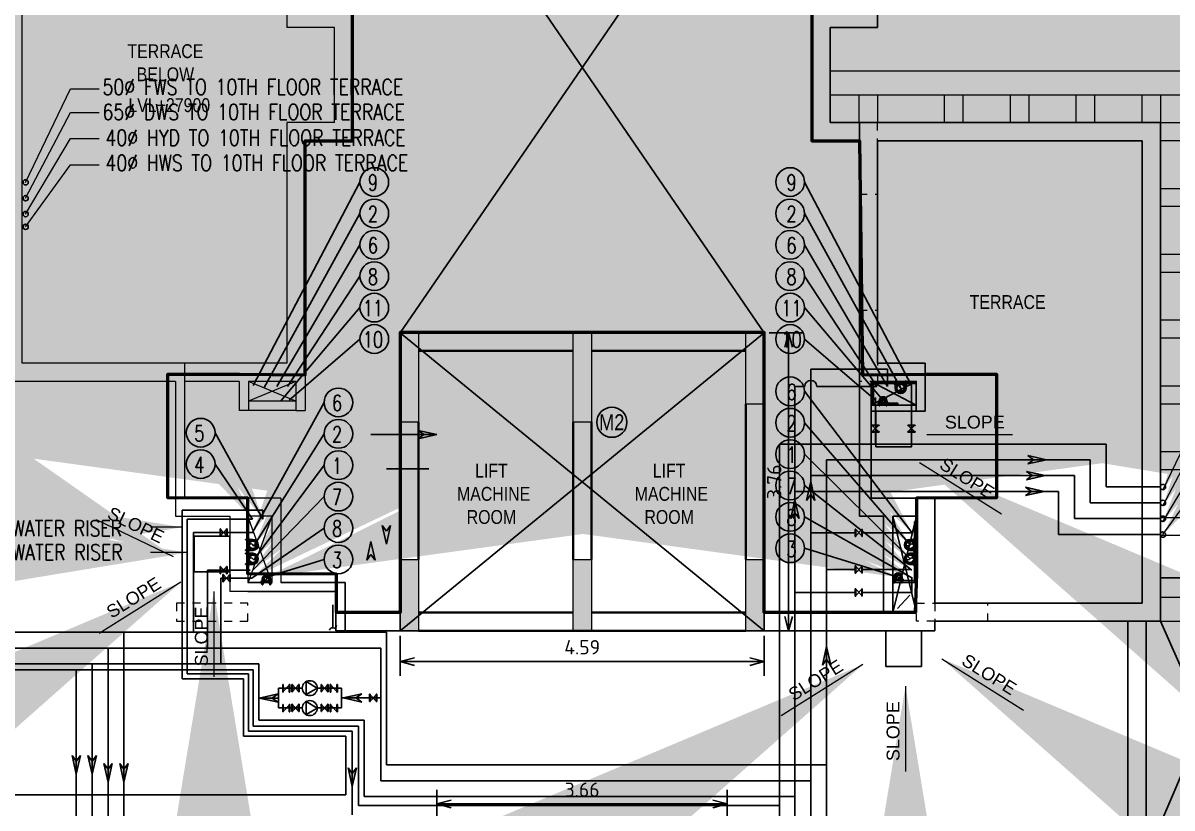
# Model space of a CAD drawing. Header units: inches. Extents: x 0 to 429, y 0 to 146.
# Drawn here: x 343.82 to 358.31, y 115.97 to 125.87 of the extents above; entities that cross this region are included whole.
import ezdxf
from ezdxf.enums import TextEntityAlignment as Align

# ---------------------------------------------------------------- set-up
doc = ezdxf.new("R2010")
doc.units = ezdxf.units.IN
doc.header["$MEASUREMENT"] = 0
doc.linetypes.add('Xr-4BHK-A-B-Terrace-Sub$0$HIDDEN', pattern=[0.375, 0.25, -0.125])
doc.layers.get('DEFPOINTS').update_dxf_attribs({"lineweight": 18})
for name, color, linetype, lineweight in [('FLOOR-TERRACE', 7, 'Continuous', 50), ('XR-4BHK-A-B-TERRACE-SUB$0$A-WALL', 7, 'Continuous', 35), ('XR-4BHK-A-B-TERRACE-SUB$0$COL', 1, 'Continuous', 0), ('XR-4BHK-A-B-TERRACE-SUB$0$COL BELOW', 3, 'Xr-4BHK-A-B-Terrace-Sub$0$HIDDEN', 0), ('XR-4BHK-A-B-TERRACE-SUB$0$COL HATCH', 9, 'Continuous', 0), ('XR-4BHK-A-B-TERRACE-SUB$0$ELE-1', 243, 'Continuous', 0), ('XR-4BHK-A-B-TERRACE-SUB$0$HATCH', 8, 'Continuous', 9), ('XR-4BHK-A-B-TERRACE-SUB$0$STAIR', 34, 'Continuous', 20), ('XR-4BHK-A-B-TERRACE-SUB$0$WINDOW', 4, 'Continuous', 15)]:
    doc.layers.add(name, color=color, linetype=linetype, lineweight=lineweight)
for name, color, linetype in [('XR-4BHK-A-B-TERRACE-SUB$0$BALCONY', 6, 'Continuous'), ('XR-4BHK-A-B-TERRACE-SUB$0$ELE', 4, 'Continuous'), ('XR-4BHK-A-B-TERRACE-SUB$0$ELE-2', 4, 'Continuous')]:
    doc.layers.add(name, color=color, linetype=linetype)
doc.styles.add('Sanvi Common', font='isocpeur.ttf')
doc.styles.add('Xr-4BHK-A-B-Terrace-Sub$0$A-DIM', font='arial.ttf')
doc.styles.add('Xr-4BHK-A-B-Terrace-Sub$0$AUDIT_D_080506184754-0', font='romans.shx')
doc.styles.add('Xr-4BHK-A-B-Terrace-Sub$0$DIM', font='arial.ttf')
doc.styles.add('Xr-4BHK-A-B-Terrace-Sub$0$DIM-100', font='ARIALN.TTF', dxfattribs={"height": 1200})
doc.styles.add('Xr-4BHK-A-B-Terrace-Sub$0$ROMANS', font='romans.shx')
doc.styles.add('Xr-4BHK-A-B-Terrace-Sub$0$Standard', font='ARIALN.TTF')
doc.dimstyles.new('Sanvi Common', dxfattribs={"dimtxt": 0.18, "dimasz": 0.18, "dimexe": 0.18, "dimexo": 0.0625, "dimgap": 0.09, "dimtad": 1, "dimzin": 0, "dimdsep": 46, "dimtxsty": 'Sanvi Common', "dimblk": 'OPEN30', "dimcen": 0.09, "dimclrd": 68, "dimclre": 68, "dimclrt": 40, "dimadec": 0, "dimazin": 0, "dimtfac": 1, "dimtofl": 0, "dimtmove": 0, "dimatfit": 3, "dimldrblk": 'OPEN30', "dimfxl": 1, "dimtolj": 1, "dimtzin": 0, "dimarcsym": 0})
doc.dimstyles.new('Xr-4BHK-A-B-Terrace-Sub$0$A-DIM-100', dxfattribs={"dimscale": 2, "dimtxt": 150, "dimasz": 50, "dimexe": 30, "dimexo": 25, "dimgap": 25, "dimtad": 1, "dimdec": 0, "dimzin": 0, "dimdsep": 46, "dimtxsty": 'Xr-4BHK-A-B-Terrace-Sub$0$A-DIM', "dimblk1": 'Xr-4BHK-A-B-Terrace-Sub$0$_ArchTick', "dimblk2": 'Xr-4BHK-A-B-Terrace-Sub$0$_ArchTick', "dimsah": 1, "dimcen": 0.09, "dimdle": 30, "dimclrd": 256, "dimclre": 256, "dimclrt": 5, "dimadec": 0, "dimazin": 0, "dimtfac": 1, "dimtdec": 0, "dimtmove": 2, "dimatfit": 3, "dimfxl": 0.18, "dimtolj": 1, "dimtzin": 0, "dimlwd": 9, "dimlwe": 9, "dimarcsym": 0})
doc.dimstyles.new('Xr-4BHK-A-B-Terrace-Sub$0$DIM 75', dxfattribs={"dimtxt": 75, "dimasz": 75, "dimexe": 0.18, "dimexo": 0.0625, "dimgap": 0.09, "dimtad": 0, "dimtih": 1, "dimtoh": 1, "dimdec": 0, "dimzin": 0, "dimdsep": 46, "dimtxsty": 'Xr-4BHK-A-B-Terrace-Sub$0$Standard', "dimcen": 0.09, "dimclrd": 256, "dimclre": 256, "dimclrt": 256, "dimadec": 0, "dimazin": 0, "dimtfac": 1, "dimtdec": 0, "dimtofl": 0, "dimtmove": 0, "dimatfit": 3, "dimfxl": 1, "dimtolj": 1, "dimtzin": 0, "dimarcsym": 0})
doc.dimstyles.new('Xr-4BHK-A-B-Terrace-Sub$0$DIM-100', dxfattribs={"dimtxt": 300, "dimasz": 100, "dimexe": 75, "dimexo": 100, "dimgap": 50, "dimtad": 1, "dimdec": 0, "dimzin": 3, "dimdsep": 46, "dimtxsty": 'Xr-4BHK-A-B-Terrace-Sub$0$DIM-100', "dimblk": 'Xr-4BHK-A-B-Terrace-Sub$0$_Oblique', "dimcen": 0, "dimdle": 75, "dimclrd": 256, "dimclre": 256, "dimclrt": 256, "dimadec": 0, "dimazin": 1, "dimtfac": 1, "dimtdec": 0, "dimtix": 1, "dimtmove": 2, "dimatfit": 3, "dimfxl": 75, "dimtolj": 1, "dimtzin": 0, "dimlwd": 9, "dimlwe": 9, "dimarcsym": 0})
doc.dimstyles.new('Xr-4BHK-A-B-Terrace-Sub$0$DLG200', dxfattribs={"dimscale": 200, "dimtxt": 2, "dimasz": 1.5, "dimexe": 1.75, "dimexo": 0.5, "dimgap": 0.4, "dimtad": 1, "dimdec": 0, "dimzin": 0, "dimdsep": 46, "dimtxsty": 'Xr-4BHK-A-B-Terrace-Sub$0$ROMANS', "dimblk": 'Xr-4BHK-A-B-Terrace-Sub$0$_Oblique', "dimcen": 0, "dimdle": 1.75, "dimclrt": 3, "dimadec": 4, "dimazin": 0, "dimtfac": 0.25, "dimtdec": 0, "dimtix": 1, "dimtofl": 0, "dimtmove": 2, "dimatfit": 0, "dimfxl": 1.5, "dimtolj": 1, "dimtzin": 0, "dimlwd": 18, "dimlwe": 18, "dimarcsym": 1})

# ---------------------------------------------------------------- blocks, each defined once
blk = doc.blocks.new('Xr-4BHK-A-B-Terrace-Sub$0$unit 4')
at = {"layer": 'XR-4BHK-A-B-TERRACE-SUB$0$COL BELOW'}
blk.add_lwpolyline([(144477, 6057), (144477, 6727), (144247, 6727), (144247, 6057)], close=True, dxfattribs=at)
at = {"layer": 'XR-4BHK-A-B-TERRACE-SUB$0$ELE-1'}
blk.add_lwpolyline([(144477, 8902), (144477, 9552), (137537, 9552), (137537, 4737), (137837, 4737), (137837, 9252), (144177, 9252), (144177, 8902)], dxfattribs=at)
for points in [[(138186, 8902), (138186, 9252), (138416, 9252), (138416, 8902)], [(139016, 8902), (139016, 9252), (139246, 9252), (139246, 8902)], [(139846, 8902), (139846, 9252), (140076, 9252), (140076, 8902)], [(140676, 8902), (140676, 9252), (140906, 9252), (140906, 8902)], [(141506, 8902), (141506, 9252), (141736, 9252), (141736, 8902)], [(142336, 8902), (142336, 9252), (142566, 9252), (142566, 8902)], [(143166, 8902), (143166, 9252), (143396, 9252), (143396, 8902)], [(138186, 8672), (137836, 8672), (137836, 8902), (138186, 8902)], [(138186, 7842), (137836, 7842), (137836, 8072), (138186, 8072)], [(138186, 7012), (137836, 7012), (137836, 7242), (138186, 7242)], [(138186, 6182), (137836, 6182), (137836, 6412), (138186, 6412)], [(138186, 5106), (137836, 5106), (137836, 5336), (138186, 5336)]]:
    blk.add_lwpolyline(points, close=True, dxfattribs=at)
at = {"layer": 'XR-4BHK-A-B-TERRACE-SUB$0$ELE-2', "color": 8}
for p, q in [((143927, 8902), (143927, 10222)), ((143927, 10222), (147457, 8722)), ((144477, 8902), (147456, 10222)), ((132391, 5337), (136987, 5337)), ((136987, 4737), (136987, 5337)), ((138186, 5107), (138186, 4737)), ((138417, 4507), (138417, 5107)), ((138187, 4737), (136987, 4737)), ((138417, 4507), (136757, 4507))]:
    blk.add_line(p, q, dxfattribs=at)
at = {"layer": 'XR-4BHK-A-B-TERRACE-SUB$0$ELE-2'}
for p, q in [((144477, 8902), (138187, 8902)), ((138187, 8902), (138187, 5107)), ((144477, 6057), (144477, 8902)), ((147456, 8722), (144477, 8722)), ((138417, 8672), (138417, 5337)), ((144247, 8672), (138417, 8672)), ((144247, 6057), (144247, 8672)), ((147686, 8492), (144477, 8492)), ((142922, 6057), (144247, 6057)), ((142922, 5257), (142922, 6057)), ((144596, 6057), (144477, 6057)), ((141221, 5337), (141222, 5937)), ((141222, 5937), (141826, 5937)), ((141452, 5257), (141452, 5822)), ((141452, 5822), (141826, 5822)), ((141751, 5257), (141452, 5822)), ((141452, 5257), (141751, 5822)), ((141751, 5257), (141751, 5822)), ((141826, 5822), (141826, 5937)), ((141826, 5257), (141826, 5822)), ((143152, 5827), (144366, 5827)), ((143152, 5527), (143152, 5827)), ((143152, 5527), (144366, 5827)), ((144366, 5527), (143152, 5827)), ((143152, 5527), (144366, 5527)), ((143152, 5412), (144366, 5412)), ((143152, 5107), (143152, 5412)), ((138417, 5337), (141221, 5337)), ((141452, 5257), (142922, 5257)), ((138186, 5107), (143152, 5107))]:
    blk.add_line(p, q, dxfattribs=at)
blk = doc.blocks.new('Xr-4BHK-A-B-Terrace-Sub$0$core typ')
at = {"layer": 'XR-4BHK-A-B-TERRACE-SUB$0$COL HATCH'}
h = blk.add_hatch(color=256, dxfattribs=at)
h.dxf.hatch_style = 1
h.paths.add_polyline_path([(-4125, 12120), (-3895, 12120), (-3895, 10990), (-4125, 10990)])
h = blk.add_hatch(color=256, dxfattribs=at)
h.dxf.hatch_style = 1
h.paths.add_polyline_path([(-1945, 12120), (-1715, 12120), (-1715, 10990), (-1945, 10990)])
h = blk.add_hatch(color=256, dxfattribs=at)
h.dxf.hatch_style = 1
h.paths.add_polyline_path([(235, 12120), (465, 12120), (465, 11220), (235, 11220)])
h = blk.add_hatch(color=256, dxfattribs=at)
h.dxf.hatch_style = 1
h.paths.add_polyline_path([(-4125, 9260), (-3895, 9260), (-3895, 8360), (-4125, 8360)])
h = blk.add_hatch(color=256, dxfattribs=at)
h.dxf.hatch_style = 1
h.paths.add_polyline_path([(-1945, 9260), (-1715, 9260), (-1715, 8360), (-1945, 8360)])
h = blk.add_hatch(color=256, dxfattribs=at)
h.dxf.hatch_style = 1
h.paths.add_polyline_path([(235, 9260), (465, 9260), (465, 8360), (235, 8360)])
at = {"layer": 'XR-4BHK-A-B-TERRACE-SUB$0$A-WALL'}
for p, q in [((465, 12120), (-4124, 12120)), ((-1945, 11890), (-3895, 11890)), ((235, 11890), (-1715, 11890)), ((235, 11220), (235, 9260)), ((465, 11220), (465, 9260)), ((-4125, 10990), (-4124, 9260)), ((-3895, 10990), (-3895, 9260)), ((-1945, 10990), (-1945, 9260)), ((-1715, 10990), (-1715, 9260)), ((-3895, 8590), (-1945, 8590)), ((-1715, 8590), (235, 8590)), ((235, 8360), (-3895, 8360))]:
    blk.add_line(p, q, dxfattribs=at)
at = {"layer": 'XR-4BHK-A-B-TERRACE-SUB$0$COL'}
for points in [[(-4125, 12120), (-3895, 12120), (-3895, 10990), (-4125, 10990)], [(-1945, 12120), (-1715, 12120), (-1715, 10990), (-1945, 10990)], [(235, 12120), (465, 12120), (465, 11220), (235, 11220)], [(-4125, 9260), (-3895, 9260), (-3895, 8360), (-4125, 8360)], [(-1945, 9260), (-1715, 9260), (-1715, 8360), (-1945, 8360)], [(235, 9260), (465, 9260), (465, 8360), (235, 8360)]]:
    blk.add_lwpolyline(points, close=True, dxfattribs=at)
at = {"layer": 'XR-4BHK-A-B-TERRACE-SUB$0$COL BELOW'}
for points in [[(1665, 13869), (1895, 13869), (1895, 14770), (1665, 14770)], [(1665, 12405), (1895, 12405), (1895, 11505), (1665, 11505)], [(2385, 8710), (2615, 8710), (2615, 8480), (2385, 8480)]]:
    blk.add_lwpolyline(points, close=True, dxfattribs=at)
at = {"layer": 'XR-4BHK-A-B-TERRACE-SUB$0$ELE-2'}
for p, q in [((-5325, 20565), (465, 12120)), ((-4125, 12120), (1665, 20565)), ((-6045, 8971), (-5745, 8971)), ((-6045, 8856), (-4935, 8856)), ((-5630, 8971), (-4820, 8971)), ((-4935, 8856), (-4935, 8360)), ((-4820, 8971), (-4820, 8360)), ((-4820, 8590), (-4124, 8590)), ((2382, 8590), (465, 8590)), ((-4935, 8360), (-4820, 8360)), ((-4125, 8360), (-4820, 8360)), ((1159, 8360), (465, 8360)), ((1274, 8360), (1159, 8360)), ((2615, 8360), (1274, 8360))]:
    blk.add_line(p, q, dxfattribs=at)
blk = doc.blocks.new('Xr-4BHK-A-B-Terrace-Sub$0$unit1')
at = {"layer": 'XR-4BHK-A-B-TERRACE-SUB$0$BALCONY'}
blk.add_line((-11986, 14132), (-12484, 14132), dxfattribs=at)
for points in [[(-11855, 9175), (-13133, 9175, -0.074265), (-12484, 14132), (-11986, 14132)], [(-11855, 7795), (-13051, 7795, 0.044618), (-12484, 4835), (-11635, 4835)]]:
    blk.add_lwpolyline(points, format="xyb", dxfattribs=at)
at = {"layer": 'XR-4BHK-A-B-TERRACE-SUB$0$COL BELOW'}
for points in [[(-11635, 15035), (-11405, 15035), (-11405, 14135), (-11635, 14135)], [(-7460, 15035), (-7230, 15035), (-7230, 14135), (-7460, 14135)], [(-4190, 13005), (-3960, 13005), (-3960, 12085), (-4190, 12085)], [(-11635, 12790), (-11405, 12790), (-11405, 12560), (-11635, 12560)], [(-11635, 9405), (-11025, 9405), (-11025, 9175), (-11635, 9175)], [(-11255, 7795), (-11025, 7795), (-11025, 7565), (-11255, 7565)], [(-11255, 4085), (-11025, 4085), (-11025, 4985), (-11255, 4985)], [(-5296, 320), (-4395, 320), (-4395, 550), (-5296, 550)], [(-901, 0), (0, 0), (0, 230), (-901, 230)]]:
    blk.add_lwpolyline(points, close=True, dxfattribs=at)
at = {"layer": 'XR-4BHK-A-B-TERRACE-SUB$0$ELE'}
for p, q in [((-7230, 15035), (-7230, 13605)), ((-7460, 14805), (-7460, 13375)), ((-6030, 13605), (-7230, 13605)), ((-6030, 13005), (-6030, 13605)), ((-6260, 13375), (-7460, 13375)), ((-6260, 12780), (-6260, 13375)), ((-4305, 13005), (-6030, 13005)), ((-4306, 12775), (-6260, 12775)), ((-4305, 12085), (-4306, 12775)), ((-4075, 12730), (-3488, 12730)), ((-4075, 12615), (-3488, 12615)), ((-3488, 12315), (-4075, 12615)), ((-4075, 12315), (-3488, 12615)), ((-3488, 12315), (-3488, 12730)), ((-3488, 12730), (-3373, 12730)), ((-3373, 12315), (-3373, 12730)), ((-3373, 12315), (-2845, 12315)), ((-11855, 9405), (-11635, 9405)), ((-11855, 9175), (-11855, 9405)), ((-11855, 7795), (-11855, 9175)), ((-11635, 9175), (-11855, 9175)), ((-11705, 7795), (-11705, 9175)), ((-11705, 7795), (-11255, 9175)), ((-11705, 9170), (-11255, 7795)), ((-11855, 7795), (-11855, 7565))]:
    blk.add_line(p, q, dxfattribs=at)
for points in [[(-3488, 12315), (-4077, 12315), (-4077, 13215), (-4305, 13215), (-4305, 13005)], [(-4305, 12085), (-3075, 12085)], [(-11855, 7795), (-11255, 7795)], [(-11855, 7565), (-11255, 7565)]]:
    blk.add_lwpolyline(points, dxfattribs=at)
at = {"layer": 'XR-4BHK-A-B-TERRACE-SUB$0$ELE-1'}
for p, q in [((-6260, 13605), (-6260, 14805)), ((-6030, 13605), (-6030, 14805)), ((-5273, 14805), (-5273, 13005)), ((-5043, 14805), (-5043, 13005))]:
    blk.add_line(p, q, dxfattribs=at)
for points in [[(-7230, 15035), (-4077, 15035), (-4077, 13215)], [(-7230, 14805), (-6260, 14805)], [(-6030, 14805), (-5273, 14805)], [(-5043, 14805), (-4305, 14805), (-4305, 13215)]]:
    blk.add_lwpolyline(points, dxfattribs=at)
at = {"layer": 'XR-4BHK-A-B-TERRACE-SUB$0$ELE-2'}
for p, q in [((-7230, 15035), (-11635, 15035)), ((-11635, 15035), (-11635, 9405)), ((-7460, 14805), (-11405, 14805)), ((-11405, 14805), (-11405, 9405)), ((-11986, 14017), (-11986, 14132)), ((-11636, 14132), (-11986, 14132)), ((-11636, 14017), (-11986, 14017)), ((-11986, 13567), (-11986, 14017)), ((-11936, 14017), (-11636, 13567)), ((-11936, 13567), (-11636, 14017)), ((-11936, 13567), (-11936, 14017)), ((-11986, 13567), (-11986, 13452)), ((-11636, 13567), (-11986, 13567)), ((-11636, 13452), (-11986, 13452)), ((-11405, 9405), (-11025, 9405)), ((-11025, 4315), (-11025, 9405)), ((-11635, 9175), (-11255, 9175)), ((-11255, 7795), (-11255, 9175)), ((-11255, 4985), (-11255, 7565)), ((-11255, 4985), (-11635, 4985)), ((-11635, 4985), (-11635, 4085)), ((-11520, 4870), (-11255, 4200)), ((-11255, 4870), (-11520, 4200)), ((-11255, 4870), (-11520, 4870)), ((-11520, 4870), (-11520, 4200)), ((-11255, 4200), (-11255, 4870)), ((-9035, 4315), (-11025, 4315)), ((-9035, 4315), (-9035, 320)), ((-9265, 4085), (-11635, 4085)), ((-11255, 4200), (-11520, 4200)), ((-9265, 4085), (-9265, 550)), ((-9265, 320), (-9035, 320))]:
    blk.add_line(p, q, dxfattribs=at)
at = {"layer": 'XR-4BHK-A-B-TERRACE-SUB$0$HATCH'}
for p, q in [((-2658, 12315), (-2658, 12770)), ((-2203, 12315), (-2658, 12770)), ((-98, 12315), (-98, 12685)), ((17, 12685), (-98, 12685)), ((17, 12685), (605, 12685)), ((17, 12315), (17, 12685)), ((17, 12615), (605, 12615)), ((605, 12315), (17, 12615)), ((17, 12315), (605, 12615)), ((605, 12315), (605, 12685)), ((605, 12685), (720, 12685)), ((720, 12315), (720, 12685)), ((-2658, 12315), (-2203, 12577)), ((-2203, 12577), (-2203, 12315)), ((-2088, 12546), (-2088, 12315)), ((-2088, 12546), (-1692, 12315)), ((-1692, 12500), (-2088, 12315)), ((-1692, 12500), (-1692, 12315)), ((-1123, 12586), (-1577, 12315)), ((-1577, 12503), (-1577, 12315)), ((-1577, 12503), (-1123, 12315)), ((-1123, 12315), (-1123, 12586)), ((-2845, 12315), (-98, 12315)), ((605, 12315), (17, 12315)), ((720, 12315), (720, 7720)), ((490, 12085), (-2845, 12085)), ((490, 12085), (490, 7490)), ((1320, 7720), (720, 7720)), ((1320, 6060), (1320, 7720)), ((1090, 7490), (490, 7490)), ((1090, 6290), (1090, 7490)), ((1090, 6290), (490, 6290)), ((490, 6290), (490, 3255)), ((1320, 6060), (720, 6060)), ((720, 6060), (720, 3255)), ((490, 3255), (-800, 3255)), ((720, 3255), (720, 2660)), ((-110, 3025), (-800, 3025)), ((-110, 3025), (-110, 2660)), ((5, 3025), (5, 2660)), ((605, 2775), (5, 3025)), ((605, 3025), (5, 2775)), ((605, 3025), (5, 3025)), ((605, 3025), (605, 2660)), ((605, 2775), (5, 2775)), ((5, 2660), (-110, 2660)), ((605, 2660), (5, 2660)), ((605, 2660), (720, 2660))]:
    blk.add_line(p, q, dxfattribs=at)
for points in [[(-7080, 13605), (-7080, 14505), (-6260, 14505)], [(-6030, 14505), (-5273, 14506)], [(-5043, 14506), (-4305, 14506)]]:
    blk.add_lwpolyline(points, dxfattribs=at)
for points in [[(720, 12685), (720, 13215, 0.111051), (-879, 12811, -0.244497), (-2477, 12811, 0.111051), (-4075, 13215, -74.791831)], [(-2203, 12577, -0.047733), (-2530, 12708, 0.009749), (-2658, 12770)], [(-1692, 12500, -0.054211), (-2088, 12546)], [(-1123, 12586, -0.06273), (-1577, 12503, -0.06273)]]:
    blk.add_lwpolyline(points, format="xyb", dxfattribs=at)
at = {"layer": 'XR-4BHK-A-B-TERRACE-SUB$0$STAIR'}
for p, q in [((-6260, 13605), (-6260, 14805)), ((-6030, 13605), (-6030, 14805)), ((-5273, 14805), (-5273, 13005)), ((-5043, 14805), (-5043, 13005))]:
    blk.add_line(p, q, dxfattribs=at)
for points in [[(-7230, 15035), (-4077, 15035), (-4077, 13215)], [(-7230, 14805), (-6260, 14805)], [(-6030, 14805), (-5273, 14805)], [(-5043, 14805), (-4305, 14805), (-4305, 13215)]]:
    blk.add_lwpolyline(points, dxfattribs=at)
at = {"layer": 'XR-4BHK-A-B-TERRACE-SUB$0$WINDOW'}
for p, q in [((-2845, 3255), (-2845, 12315)), ((-3075, 3025), (-3075, 12085)), ((-800, 3255), (-2845, 3255)), ((-800, 3255), (-800, 1555)), ((-915, 3025), (-3075, 3025, 0)), ((-915, 3025), (-915, 1325)), ((-230, 1555), (-800, 1555)), ((415, 1555), (-230, 1555)), ((415, 1555), (415, 491)), ((-915, 1325), (-230, 1325)), ((-230, 1325), (-230, 376)), ((300, 1325), (0, 1325)), ((0, 1325), (0, 491)), ((300, 491), (0, 1325)), ((300, 1325), (1, 491)), ((300, 1325), (300, 491)), ((0, 376), (-230, 376))]:
    blk.add_line(p, q, dxfattribs=at)
blk = doc.blocks.new('_Open30')
at = {"color": 0, "linetype": 'ByBlock', "lineweight": -2}
for p, q in [((-1, 0.268), (0, 0)), ((0, 0), (-1, -0.268)), ((0, 0), (-1, 0))]:
    blk.add_line(p, q, dxfattribs=at)
blk = doc.blocks.new('*D434')
at = {"color": 68, "lineweight": -2, "transparency": 16777216}
for p, q in [((349.04, 115.865), (349.04, 116.198)), ((352.701, 115.865), (352.701, 116.198)), ((349.22, 116.018), (352.521, 116.018))]:
    blk.add_line(p, q, dxfattribs=at)
at = {"layer": 'DEFPOINTS', "color": 0, "transparency": 16777216}
for p in [(352.701, 116.018), (349.04, 115.802), (352.701, 115.802)]:
    blk.add_point(p, dxfattribs=at)
at = {"color": 68, "lineweight": -2, "transparency": 16777216, "xscale": 0.18, "yscale": 0.18, "zscale": 0.18, "rotation": 180}
blk.add_blockref('_Open30', (349.04, 116.018), dxfattribs=at)
at = {"color": 68, "lineweight": -2, "transparency": 16777216, "xscale": 0.18, "yscale": 0.18, "zscale": 0.18}
blk.add_blockref('_Open30', (352.701, 116.018), dxfattribs=at)
at = {"color": 40, "transparency": 16777216, "insert": (350.871, 116.198), "char_height": 0.18, "attachment_point": 5, "style": 'Sanvi Common'}
blk.add_mtext('\\A1;3.66', dxfattribs=at)
blk = doc.blocks.new('*D436')
at = {"color": 68, "lineweight": -2, "transparency": 16777216}
for p, q in [((348.577, 118.14), (348.577, 117.635)), ((353.167, 118.14), (353.167, 117.635)), ((348.757, 117.815), (352.987, 117.815))]:
    blk.add_line(p, q, dxfattribs=at)
at = {"layer": 'DEFPOINTS', "color": 0, "transparency": 16777216}
for p in [(348.577, 118.202), (353.167, 118.202), (353.167, 117.815)]:
    blk.add_point(p, dxfattribs=at)
at = {"color": 68, "lineweight": -2, "transparency": 16777216, "xscale": 0.18, "yscale": 0.18, "zscale": 0.18, "rotation": 180}
blk.add_blockref('_Open30', (348.577, 117.815), dxfattribs=at)
at = {"color": 68, "lineweight": -2, "transparency": 16777216, "xscale": 0.18, "yscale": 0.18, "zscale": 0.18}
blk.add_blockref('_Open30', (353.167, 117.815), dxfattribs=at)
at = {"color": 40, "transparency": 16777216, "insert": (350.872, 117.995), "char_height": 0.18, "attachment_point": 5, "style": 'Sanvi Common'}
blk.add_mtext('\\A1;4.59', dxfattribs=at)
blk = doc.blocks.new('*D437')
at = {"color": 68, "lineweight": -2, "transparency": 16777216}
for p, q in [((353.229, 121.962), (353.654, 121.962)), ((353.474, 121.782), (353.474, 118.382)), ((353.229, 118.202), (353.654, 118.202))]:
    blk.add_line(p, q, dxfattribs=at)
at = {"layer": 'DEFPOINTS', "color": 0, "transparency": 16777216}
for p in [(353.167, 121.962), (353.167, 118.202), (353.474, 118.202)]:
    blk.add_point(p, dxfattribs=at)
at = {"color": 68, "lineweight": -2, "transparency": 16777216, "xscale": 0.18, "yscale": 0.18, "zscale": 0.18}
for p, rotation in [((353.474, 121.962), 90), ((353.474, 118.202), 270)]:
    blk.add_blockref('_Open30', p, dxfattribs=dict(at, rotation=rotation))
at = {"color": 40, "transparency": 16777216, "insert": (353.294, 120.082), "char_height": 0.18, "attachment_point": 5, "rotation": 90, "style": 'Sanvi Common'}
blk.add_mtext('\\A1;3.76', dxfattribs=at)
blk = doc.blocks.new('Xr-4BHK-A-B-Terrace-Sub$0$_ArchTick')
at = {"color": 0, "linetype": 'ByBlock', "const_width": 0.15}
blk.add_lwpolyline([(-0.5, -0.5), (0.5, 0.5)], dxfattribs=at)
blk = doc.blocks.new('Xr-4BHK-A-B-Terrace-Sub$0$VALVE100')
at = {"color": 0, "linetype": 'Continuous', "lineweight": -3}
for p, q in [((-19, 22.9), (-22.1, 22.9)), ((-22.1, 22.9), (-22.1, -22.9)), ((-19, -22.9), (-19, 22.9)), ((-19, 19.9), (19, -19.9)), ((19, 19.9), (-19, -19.9)), ((19, 22.9), (22.1, 22.9)), ((19, -22.9), (19, 22.9)), ((22.1, 22.9), (22.1, -22.9)), ((-22.1, -22.9), (-19, -22.9)), ((22.1, -22.9), (19, -22.9))]:
    blk.add_line(p, q, dxfattribs=at)
blk = doc.blocks.new('Xr-4BHK-A-B-Terrace-Sub$0$_Oblique')
blk = doc.blocks.new('Xr-4BHK-A-B-Terrace-Sub$0$AR')
at = {"lineweight": -3}
blk.add_hatch(color=0, dxfattribs=at).paths.add_polyline_path([(0, 0), (-53, -236), (0, -163), (53, -236)])
at = {"color": 0, "lineweight": -3}
for p, q in [((0, 0), (-53, -236)), ((0, 0), (53, -236)), ((0, -163), (-53, -236)), ((0, -163), (53, -236))]:
    blk.add_line(p, q, dxfattribs=at)
blk = doc.blocks.new('Xr-4BHK-A-B-Terrace-Sub$0$CI100')
at = {"color": 1, "ltscale": 100}
for p, q in [((-79, 0), (-79, 11)), ((-74, 61), (-74, 11)), ((-66, 61), (-66, 11)), ((-61, 0), (-61, 11)), ((61, 0), (61, 11)), ((66, 61), (66, 11)), ((74, 61), (74, 11)), ((79, 0), (79, 11)), ((-79, -15), (-79, -4)), ((-74, 0), (-74, -4)), ((-74, -15), (-74, -37)), ((-74, -17), (-74, -37)), ((-66, -37), (-74, -37)), ((-66, 0), (-66, -4)), ((-66, -15), (-66, -37)), ((-66, -17), (-66, -37)), ((-61, -15), (-61, -4)), ((61, -15), (61, -4)), ((66, 0), (66, -4)), ((66, -15), (66, -37)), ((66, -17), (66, -37)), ((66, -37), (74, -37)), ((74, 0), (74, -4)), ((74, -15), (74, -37)), ((74, -17), (74, -37)), ((79, -15), (79, -4))]:
    blk.add_line(p, q, dxfattribs=at)
for points in [[(-85, 0), (-55, 0), (-55, 11), (-85, 11)], [(85, 0), (55, 0), (55, 11), (85, 11)], [(-85, -15), (-55, -15), (-55, -4), (-85, -4)], [(85, -15), (55, -15), (55, -4), (85, -4)]]:
    blk.add_lwpolyline(points, close=True, dxfattribs=at)
at = {"ltscale": 100}
for radius in [60.7, 50]:
    blk.add_circle((0, 61), radius, dxfattribs=at)
at = {"color": 1, "ltscale": 100}
for radius in [74, 66]:
    blk.add_arc((0, 61), radius, 0, 180, dxfattribs=at)
at = {"ltscale": 100}
for centre, start, end in [((14, 86), 119.0199, 240.9801), ((-14, 36), 299.0199, 60.9801)]:
    blk.add_arc(centre, 28.6, start, end, dxfattribs=at)
blk = doc.blocks.new('Xr-4BHK-A-B-Terrace-Sub$0$CI50')
at = {"color": 1, "ltscale": 100}
for p, q in [((-53, 2), (-53, 13)), ((-48, 35), (-48, 13)), ((-48, 2), (-48, -2)), ((-40, 35), (-40, 13)), ((-40, 2), (-40, -2)), ((-35, 2), (-35, 13)), ((35, 2), (35, 13)), ((40, 35), (40, 13)), ((40, 2), (40, -2)), ((48, 35), (48, 13)), ((48, 2), (48, -2)), ((53, 2), (53, 13)), ((-53, -13), (-53, -2)), ((-48, -13), (-48, -31)), ((-48, -15), (-48, -31)), ((-40, -31), (-48, -31)), ((-40, -13), (-40, -31)), ((-40, -15), (-40, -31)), ((-35, -13), (-35, -2)), ((35, -13), (35, -2)), ((40, -13), (40, -31)), ((40, -15), (40, -31)), ((40, -31), (48, -31)), ((48, -13), (48, -31)), ((48, -15), (48, -31)), ((53, -13), (53, -2))]:
    blk.add_line(p, q, dxfattribs=at)
at = {"color": 1, "ltscale": 100, "elevation": 0}
for points in [[(-58, 2), (-31, 2), (-31, 13), (-58, 13)], [(58, 2), (31, 2), (31, 13), (58, 13)], [(-58, -13), (-31, -13), (-31, -2), (-58, -2)], [(58, -13), (31, -13), (31, -2), (58, -2)]]:
    blk.add_lwpolyline(points, close=True, dxfattribs=at)
at = {"ltscale": 100}
for radius in [35, 25]:
    blk.add_circle((0, 35), radius, dxfattribs=at)
at = {"color": 1, "ltscale": 100}
for radius, start in [(48.3, 0), (40.3, 360)]:
    blk.add_arc((0, 35), radius, start, 180, dxfattribs=at)
at = {"ltscale": 100}
for centre, start, end in [((7, 47), 119.0199, 240.9801), ((-7, 22), 299.0199, 60.9801)]:
    blk.add_arc(centre, 14.3, start, end, dxfattribs=at)

msp = doc.modelspace()

# ---------------------------------------------------------------- linework, layer by layer
for p, q in [((353.167, 121.962), (348.577, 118.203)), ((348.577, 121.962), (353.167, 118.202)), ((353.754, 113.47), (353.754, 121.503)), ((354.723, 121.503), (353.754, 121.503)), ((354.723, 121.282), (354.723, 121.503)), ((353.554, 113.27), (353.554, 121.286)), ((353.678, 121.286), (353.554, 121.286)), ((354.588, 121.286), (353.83, 121.286)), ((355.022, 121.297), (355.022, 120.798)), ((354.568, 121.147), (354.568, 120.798)), ((354.568, 120.709), (354.568, 120.557)), ((355.022, 120.709), (355.022, 120.557)), ((353.358, 113.133), (353.358, 120.557)), ((357.478, 120.557), (353.358, 120.557)), ((357.478, 120.017), (357.478, 120.557)), ((353.954, 113.67), (353.954, 120.36)), ((357.278, 120.36), (353.954, 120.36)), ((357.278, 119.817), (357.278, 120.36)), ((357.078, 120.16), (353.754, 120.16)), ((357.078, 119.617), (357.078, 120.16)), ((358.162, 120.017), (357.478, 120.017)), ((356.878, 119.96), (353.554, 119.96)), ((356.878, 119.417), (356.878, 119.96)), ((346.846, 119.722), (345.829, 119.722)), ((345.829, 117.598), (345.829, 119.722)), ((346.846, 119.61), (346.846, 119.722)), ((358.162, 119.817), (357.278, 119.817)), ((346.715, 119.61), (345.892, 119.61)), ((345.892, 117.661), (345.892, 119.61)), ((358.162, 119.617), (357.078, 119.617)), ((346.719, 119.442), (345.971, 119.442)), ((345.971, 119.442), (345.971, 118.184)), ((354.315, 119.44), (353.754, 119.44)), ((355.029, 119.44), (354.404, 119.44)), ((358.162, 119.417), (356.878, 119.417)), ((346.149, 118.968), (346.149, 117.984)), ((346.686, 118.968), (346.149, 118.968)), ((354.315, 118.975), (353.954, 118.975)), ((355.013, 118.975), (354.404, 118.975)), ((346.707, 118.866), (346.315, 118.866)), ((346.315, 118.866), (346.315, 117.784)), ((355.028, 118.872), (355.028, 118.686)), ((354.315, 118.686), (353.554, 118.686)), ((355.028, 118.686), (354.404, 118.686)), ((347.729, 118.529), (347.729, 118.238)), ((355.001, 118.651), (354.848, 118.484)), ((348.402, 118.184), (343.391, 118.184)), ((345.093, 115.432), (345.093, 118.184)), ((348.402, 118.184), (348.402, 116.511)), ((348.332, 117.984), (343.191, 117.984)), ((344.893, 115.432), (344.893, 117.984)), ((348.332, 116.311), (348.332, 117.984)), ((346.722, 117.712), (342.878, 117.712)), ((346.794, 117.784), (342.991, 117.784)), ((344.493, 115.432), (344.493, 117.712)), ((344.693, 115.432), (344.693, 117.784)), ((346.663, 117.661), (345.892, 117.661)), ((346.663, 116.936), (346.663, 117.661)), ((346.722, 117.712), (346.722, 117.001)), ((346.794, 117.354), (346.794, 117.784)), ((346.6, 117.598), (345.829, 117.598)), ((346.6, 116.873), (346.6, 117.598)), ((347.101, 117.523), (347.095, 117.523)), ((347.095, 117.523), (347.095, 117.43)), ((347.101, 117.43), (347.101, 117.523)), ((347.178, 117.516), (347.101, 117.436)), ((347.178, 117.523), (347.184, 117.523)), ((347.178, 117.43), (347.178, 117.523)), ((347.184, 117.523), (347.184, 117.43)), ((347.391, 117.561), (347.391, 117.397)), ((347.391, 117.561), (347.531, 117.479)), ((347.701, 117.523), (347.695, 117.523)), ((347.695, 117.523), (347.695, 117.43)), ((347.701, 117.43), (347.701, 117.523)), ((347.701, 117.516), (347.778, 117.436)), ((347.778, 117.523), (347.785, 117.523)), ((347.778, 117.43), (347.778, 117.523)), ((347.785, 117.523), (347.785, 117.43)), ((347.348, 117.479), (347.042, 117.479)), ((347.042, 117.479), (347.042, 117.229)), ((347.095, 117.43), (347.101, 117.43)), ((347.184, 117.43), (347.178, 117.43)), ((347.531, 117.479), (347.391, 117.397)), ((347.531, 117.479), (347.837, 117.479)), ((347.695, 117.43), (347.701, 117.43)), ((347.785, 117.43), (347.778, 117.43)), ((347.837, 117.229), (347.837, 117.479)), ((347.042, 117.354), (346.794, 117.354)), ((346.794, 117.354), (346.794, 117.074)), ((347.348, 117.229), (347.042, 117.229)), ((347.101, 117.273), (347.095, 117.273)), ((347.095, 117.273), (347.095, 117.18)), ((347.101, 117.18), (347.101, 117.273)), ((347.178, 117.266), (347.101, 117.186)), ((347.178, 117.273), (347.184, 117.273)), ((347.178, 117.18), (347.178, 117.273)), ((347.184, 117.273), (347.184, 117.18)), ((347.391, 117.309), (347.391, 117.145)), ((347.391, 117.309), (347.531, 117.227)), ((347.531, 117.227), (347.391, 117.145)), ((347.531, 117.229), (347.837, 117.229)), ((347.701, 117.273), (347.695, 117.273)), ((347.695, 117.273), (347.695, 117.18)), ((347.701, 117.18), (347.701, 117.273)), ((347.701, 117.266), (347.778, 117.186)), ((347.778, 117.273), (347.785, 117.273)), ((347.778, 117.18), (347.778, 117.273)), ((347.785, 117.273), (347.785, 117.18)), ((347.837, 117.356), (348.332, 117.356)), ((346.794, 117.074), (348.124, 117.074)), ((347.095, 117.18), (347.101, 117.18)), ((347.184, 117.18), (347.178, 117.18)), ((347.695, 117.18), (347.701, 117.18)), ((347.785, 117.18), (347.778, 117.18)), ((348.124, 117.074), (348.124, 116.111)), ((346.663, 116.936), (347.971, 116.936)), ((346.722, 117.001), (348.052, 117.001)), ((347.971, 116.936), (347.971, 115.88)), ((348.052, 117.001), (348.052, 116)), ((346.6, 116.873), (347.891, 116.873)), ((347.891, 116.873), (347.891, 116.134)), ((348.402, 116.511), (353.954, 116.511)), ((348.332, 116.311), (353.754, 116.311)), ((340.685, 116.134), (347.891, 116.134)), ((348.124, 116.111), (353.554, 116.111)), ((353.358, 116), (348.052, 116))]:
    msp.add_line(p, q)
at = {"lineweight": 25}
for p, q in [((355.083, 121.326), (354.518, 121.326)), ((354.539, 121.055), (354.539, 121.347)), ((354.851, 121.069), (354.602, 121.069))]:
    msp.add_line(p, q, dxfattribs=at)
at = {"ltscale": 0.2}
for p, q in [((348.208, 120.678), (349.039, 120.678)), ((348.939, 120.246), (348.402, 120.246))]:
    msp.add_line(p, q, dxfattribs=at)
msp.add_lwpolyline([(348.577, 121.962), (353.167, 121.962), (353.167, 118.202), (348.577, 118.202)], close=True)
at = {"lineweight": 25}
for points in [[(355.083, 121.322), (354.518, 121.322), (354.518, 121.347), (355.083, 121.347)], [(354.543, 121.055), (354.543, 121.347), (354.518, 121.347), (354.518, 121.055)], [(354.851, 121.073), (354.602, 121.073), (354.602, 121.048), (354.851, 121.048)], [(355.062, 118.813), (355.062, 119.577), (355.087, 119.577), (355.087, 118.813)], [(354.787, 118.838), (355.087, 118.838), (355.087, 118.813), (354.787, 118.813)]]:
    msp.add_lwpolyline(points, close=True, dxfattribs=at)
at = {"linetype": 'Continuous'}
for points in [[(354.574, 120.523), (354.574, 120.973), (355.024, 120.973), (355.024, 120.523), (354.574, 120.523)], [(345.977, 118.948), (345.977, 119.398), (346.427, 119.398), (346.427, 118.948), (345.977, 118.948)], [(354.699, 117.753), (354.699, 118.203), (355.149, 118.203), (355.149, 117.753), (354.699, 117.753)]]:
    msp.add_lwpolyline(points, dxfattribs=at)
msp.add_lwpolyline([(347.773, 118.268, -0.582441), (347.729, 118.238, 0.481034), (347.686, 118.21, 1)], format="xyb")
for centre, radius in [((348.25, 123.863), 0.181), ((353.494, 123.863), 0.181), ((343.854, 123.859), 0.0332), ((343.854, 123.659), 0.0332), ((348.25, 123.467), 0.181), ((353.494, 123.467), 0.181), ((343.854, 123.459), 0.0332), ((343.854, 123.298), 0.0332), ((348.25, 123.071), 0.181), ((353.494, 123.071), 0.181), ((348.25, 122.675), 0.181), ((353.494, 122.675), 0.181), ((348.25, 122.279), 0.181), ((353.494, 122.279), 0.181), ((348.25, 121.883), 0.181), ((353.494, 121.883), 0.181), ((353.494, 121.223), 0.181), ((347.798, 121.083), 0.181), ((351.246, 120.833), 0.19), ((353.494, 120.827), 0.181), ((346.061, 120.701), 0.181), ((347.798, 120.687), 0.181), ((353.494, 120.431), 0.181), ((346.061, 120.305), 0.181), ((347.798, 120.291), 0.181), ((353.494, 120.035), 0.181), ((347.798, 119.895), 0.181), ((358.195, 120.016), 0.0332), ((358.195, 119.816), 0.0332), ((347.798, 119.499), 0.181), ((353.494, 119.639), 0.181), ((358.195, 119.616), 0.0332), ((353.494, 119.243), 0.181), ((358.195, 119.416), 0.0332), ((347.798, 119.103), 0.181), ((347.437, 117.479), 0.0942), ((347.437, 117.227), 0.0942)]:
    msp.add_circle(centre, radius)
msp.add_arc((353.754, 121.286), 0.0757, 0, 180)
at = {"layer": 'FLOOR-TERRACE', "color": 227}
msp.add_lwpolyline([(353.767, 126.078), (353.767, 124.383), (354.367, 124.383), (354.405, 121.429), (355.197, 121.44), (356.097, 121.44), (356.097, 119.878), (355.087, 119.877), (355.087, 118.921), (355.069, 118.433), (353.168, 118.433), (353.167, 121.963), (348.576, 121.963), (348.576, 118.433), (347.772, 118.433), (347.772, 118.918), (346.657, 118.921), (346.657, 119.877), (345.647, 119.878), (345.647, 121.44), (346.547, 121.44), (347.377, 121.429), (347.377, 124.383), (347.977, 124.383), (347.977, 126.078)], dxfattribs=at)

# ---------------------------------------------------------------- block references
for name, p, xscale, yscale, zscale in [('Xr-4BHK-A-B-Terrace-Sub$0$unit1', (346.657, 118.322), 0.001, 0.001, 0.001), ('Xr-4BHK-A-B-Terrace-Sub$0$core typ', (352.702, 109.842), 0.001, 0.001, 0.001), ('Xr-4BHK-A-B-Terrace-Sub$0$AR', (353.754, 120.084), -0.001, 0.001, 0.001), ('Xr-4BHK-A-B-Terrace-Sub$0$AR', (353.554, 119.854), -0.001, 0.001, 0.001), ('Xr-4BHK-A-B-Terrace-Sub$0$CI50', (346.889, 118.815), -0.001099999999976717, 0.001099999999998545, 0.0011), ('Xr-4BHK-A-B-Terrace-Sub$0$AR', (353.954, 118.005), -0.001, 0.001, 0.001)]:
    msp.add_blockref(name, p, dxfattribs=dict(xscale=xscale, yscale=yscale, zscale=zscale))
for name, p, xscale, yscale, zscale, rotation in [('Xr-4BHK-A-B-Terrace-Sub$0$unit 4', (349.26, 262.799), 0.001, 0.001, 0.001, 270), ('Xr-4BHK-A-B-Terrace-Sub$0$AR', (356.727, 120.36), -0.001, 0.001, 0.001, 270), ('Xr-4BHK-A-B-Terrace-Sub$0$AR', (356.71, 120.16), -0.001, 0.001, 0.001, 270), ('Xr-4BHK-A-B-Terrace-Sub$0$AR', (356.698, 119.96), -0.001, 0.001, 0.001, 270), ('Xr-4BHK-A-B-Terrace-Sub$0$CI100', (346.661, 119.286), -0.0009405000000042491, 0.0009404999999969733, 0.0009405, 270), ('Xr-4BHK-A-B-Terrace-Sub$0$CI100', (346.661, 119.11), -0.0009405000000042491, 0.0009404999999969733, 0.0009405, 270), ('Xr-4BHK-A-B-Terrace-Sub$0$AR', (346.8, 117.354), -0.001, 0.001, 0.001, 90), ('Xr-4BHK-A-B-Terrace-Sub$0$AR', (347.857, 117.356), -0.001, 0.001, 0.001, 90), ('Xr-4BHK-A-B-Terrace-Sub$0$AR', (344.493, 116.394), -0.001, 0.001, 0.001, 180), ('Xr-4BHK-A-B-Terrace-Sub$0$AR', (344.693, 116.394), -0.001, 0.001, 0.001, 180), ('Xr-4BHK-A-B-Terrace-Sub$0$AR', (344.893, 116.294), -0.001, 0.001, 0.001, 180), ('Xr-4BHK-A-B-Terrace-Sub$0$AR', (345.093, 116.294), -0.001, 0.001, 0.001, 180), ('Xr-4BHK-A-B-Terrace-Sub$0$AR', (347.973, 116.238), -0.001, 0.001, 0.001, 180)]:
    msp.add_blockref(name, p, dxfattribs=dict(xscale=xscale, yscale=yscale, zscale=zscale, rotation=rotation))
at = {"lineweight": 25}
for p, xscale, yscale, zscale, rotation in [((354.888, 121.322), 0.000940500000026077, 0.000940500000026077, 0.000940500000026077, 180), ((355.062, 119.286), 0.0009405000000042491, 0.0009405000000042491, 0.0009405000000042491, 90), ((355.062, 119.11), 0.0009405000000042491, 0.0009405000000042491, 0.0009405000000042491, 90)]:
    msp.add_blockref('Xr-4BHK-A-B-Terrace-Sub$0$CI100', p, dxfattribs=dict(at, xscale=xscale, yscale=yscale, zscale=zscale, rotation=rotation))
for p, xscale, yscale, zscale in [((354.666, 121.072), -0.001, 0.001, 0.001), ((354.855, 118.841), 0.001099999999976717, 0.001099999999976717, 0.001099999999976717)]:
    msp.add_blockref('Xr-4BHK-A-B-Terrace-Sub$0$CI50', p, dxfattribs=dict(at, xscale=xscale, yscale=yscale, zscale=zscale))
at = {"ltscale": 0.2, "xscale": -0.001, "yscale": 0.001, "zscale": 0.001}
for p, rotation in [((349.039, 120.678), 270), ((348.402, 119.295), 180)]:
    msp.add_blockref('Xr-4BHK-A-B-Terrace-Sub$0$AR', p, dxfattribs=dict(at, rotation=rotation))
at = {"extrusion": (-1.40954e-24, 7.17631e-27, -1), "xscale": -0.002025000000139698, "yscale": 0.002025000000139698, "zscale": -0.002025000000139698, "rotation": 90}
for p in [(-354.568, 120.753), (-355.023, 120.753)]:
    msp.add_blockref('Xr-4BHK-A-B-Terrace-Sub$0$VALVE100', p, dxfattribs=at)
at = {"extrusion": (0, 0, -1), "xscale": -0.002025000000139698, "yscale": 0.002025000000139698, "zscale": -0.002025000000139698, "rotation": 180}
for p in [(-346.35, 119.442), (-354.359, 119.44), (-346.35, 118.968), (-354.359, 118.975), (-346.387, 118.866), (-354.359, 118.686)]:
    msp.add_blockref('Xr-4BHK-A-B-Terrace-Sub$0$VALVE100', p, dxfattribs=at)
at = {"ltscale": 0.2, "xscale": -0.001, "yscale": 0.001, "zscale": 0.001}
msp.add_blockref('Xr-4BHK-A-B-Terrace-Sub$0$AR', (348.208, 119.328), dxfattribs=at)
at = {"extrusion": (0, 0, -1), "yscale": 0.002025000000139698}
for p, xscale, zscale in [((-347.257, 117.479), 0.002025000000139698, -0.002025), ((-347.623, 117.479), -0.002025000000139698, -0.002025000000139698), ((-348.236, 117.356), -0.002025000000139698, -0.002025000000139698), ((-347.257, 117.229), 0.002025000000139698, -0.002025), ((-347.623, 117.229), -0.002025000000139698, -0.002025000000139698)]:
    msp.add_blockref('Xr-4BHK-A-B-Terrace-Sub$0$VALVE100', p, dxfattribs=dict(at, xscale=xscale, zscale=zscale))

# ---------------------------------------------------------------- texts
at = {"style": 'Xr-4BHK-A-B-Terrace-Sub$0$ROMANS', "width": 0.8}
for s, p in [('50%%C FWS TO 10TH FLOOR TERRACE ', (344.823, 124.962)), ('65%%C DWS TO 10TH FLOOR TERRACE ', (344.823, 124.647)), ('40%%C HYD TO 10TH FLOOR TERRACE ', (344.861, 124.321)), ('40%%C HWS TO 10TH FLOOR TERRACE ', (344.861, 124.004)), ('FLUSHING WATER RISER', (342.541, 119.395)), ('DOMESTIC WATER RISER', (342.541, 119.093))]:
    msp.add_text(s, height=0.2, dxfattribs=at).set_placement(p)
at = {"style": 'Xr-4BHK-A-B-Terrace-Sub$0$AUDIT_D_080506184754-0', "width": 0.75}
for s, p in [('9', (348.233, 123.756)), ('9', (353.511, 123.756)), ('2', (348.233, 123.36)), ('2', (353.511, 123.36)), ('6', (348.233, 122.964)), ('6', (353.511, 122.964)), ('8', (348.233, 122.568)), ('8', (353.511, 122.568)), ('11', (348.233, 122.172)), ('11', (353.511, 122.172)), ('10', (348.233, 121.776)), ('10', (353.511, 121.776)), ('6', (353.511, 121.115)), ('6', (347.781, 120.976)), ('2', (353.511, 120.719)), ('5', (346.044, 120.593)), ('2', (347.781, 120.58)), ('1', (353.511, 120.323)), ('4', (346.044, 120.197)), ('1', (347.781, 120.184)), ('7', (353.511, 119.927)), ('7', (347.781, 119.788)), ('8', (353.511, 119.531)), ('8', (347.781, 119.392)), ('3', (353.511, 119.135)), ('3', (347.781, 118.996))]:
    msp.add_text(s, height=0.2, dxfattribs=at).set_placement(p, align=Align.CENTER)
at = {"style": 'Xr-4BHK-A-B-Terrace-Sub$0$Standard'}
msp.add_text('M2', height=0.2, dxfattribs=at).set_placement((351.085, 120.733))
at = {"style": 'Xr-4BHK-A-B-Terrace-Sub$0$DIM'}
for rotation, p in [(0.1539, (355.445, 120.753)), (327.8461, (355.362, 120.26)), (334.1539, (344.869, 119.629)), (32.1539, (344.939, 118.352)), (90.1539, (346.151, 117.754)), (32.1539, (353.539, 117.311)), (327.8461, (355.641, 117.785)), (90.1539, (354.873, 116.559))]:
    msp.add_text('SLOPE', height=0.162, rotation=rotation, dxfattribs=at).set_placement(p)
at = {"char_height": 0.175, "width": 1.25609, "attachment_point": 8, "style": 'Xr-4BHK-A-B-Terrace-Sub$0$Standard'}
for s, insert in [('TERRACE BELOW', (345.616, 125.132)), ('LVL+27900', (345.665, 124.743)), ('TERRACE', (356.236, 122.259)), ('LIFT\\P MACHINE ROOM', (349.727, 119.548)), ('LIFT\\P MACHINE ROOM', (351.968, 119.548))]:
    msp.add_mtext(s, dxfattribs=dict(at, insert=insert))

# ---------------------------------------------------------------- dimensions: what is measured, and where the dimension line sits
at = {"color": 2}
dim = msp.add_linear_dim(base=(353.474, 118.202), p1=(353.167, 121.962), p2=(353.167, 118.202), angle=90, dimstyle='Sanvi Common', dxfattribs=at)
dim.commit()
dim.dimension.update_dxf_attribs({"geometry": '*D437', "text_midpoint": (353.294, 120.082)})
for base, p1, p2, picture, middle in [((353.167, 117.815), (348.577, 118.202), (353.167, 118.202), '*D436', (350.872, 117.995)), ((352.701, 116.018), (349.04, 115.802), (352.701, 115.802), '*D434', (350.871, 116.198))]:
    dim = msp.add_linear_dim(base=base, p1=p1, p2=p2, dimstyle='Sanvi Common', dxfattribs=at)
    dim.commit()
    dim.dimension.update_dxf_attribs({"geometry": picture, "text_midpoint": middle})

# ---------------------------------------------------------------- leaders
for points, dimstyle, override in [([(343.854, 123.859), (344.418, 125.038), (344.783, 125.038)], 'Xr-4BHK-A-B-Terrace-Sub$0$DIM-100', {"dimgap": 50, "dimtad": 0, "dimfxlon": 1, "dimarcsym": 1}), ([(343.854, 123.659), (344.418, 124.742), (344.783, 124.742)], 'Xr-4BHK-A-B-Terrace-Sub$0$DIM-100', {"dimgap": 50, "dimtad": 0, "dimfxlon": 1, "dimarcsym": 1}), ([(343.854, 123.459), (344.418, 124.411), (344.783, 124.411)], 'Xr-4BHK-A-B-Terrace-Sub$0$DIM-100', {"dimgap": 50, "dimtad": 0, "dimfxlon": 1, "dimarcsym": 1}), ([(343.854, 123.298), (344.418, 124.08), (344.783, 124.08)], 'Xr-4BHK-A-B-Terrace-Sub$0$DIM-100', {"dimgap": 50, "dimtad": 0, "dimfxlon": 1, "dimarcsym": 1}), ([(358.195, 119.977), (358.759, 121.156), (359.125, 121.156)], 'Xr-4BHK-A-B-Terrace-Sub$0$DIM-100', {"dimgap": 50, "dimtad": 0, "dimfxlon": 1, "dimarcsym": 1}), ([(358.195, 119.777), (358.759, 120.86), (359.125, 120.86)], 'Xr-4BHK-A-B-Terrace-Sub$0$DIM-100', {"dimgap": 50, "dimtad": 0, "dimfxlon": 1, "dimarcsym": 1}), ([(358.195, 119.577), (358.759, 120.529), (359.125, 120.529)], 'Xr-4BHK-A-B-Terrace-Sub$0$DIM-100', {"dimgap": 50, "dimtad": 0, "dimfxlon": 1, "dimarcsym": 1}), ([(358.195, 119.416), (358.759, 120.199), (359.125, 120.199)], 'Xr-4BHK-A-B-Terrace-Sub$0$DIM-100', {"dimgap": 50, "dimtad": 0, "dimfxlon": 1, "dimarcsym": 1}), ([(345.829, 119.508), (345.427, 119.508)], 'Xr-4BHK-A-B-Terrace-Sub$0$DLG200', {"dimasz": 0.75, "dimtad": 0}), ([(345.892, 119.188), (345.427, 119.188)], 'Xr-4BHK-A-B-Terrace-Sub$0$DLG200', {"dimasz": 0.75, "dimtad": 0})]:
    msp.add_leader(points, dimstyle=dimstyle, override=override)
for points in [[(346.722, 121.298), (348.069, 123.863)], [(355.022, 121.298), (353.675, 123.863)], [(346.857, 121.265), (348.069, 123.467)], [(354.888, 121.265), (353.675, 123.467)], [(347.022, 121.282), (348.069, 123.071)], [(354.723, 121.282), (353.675, 123.071)], [(347.156, 121.282), (348.069, 122.675)], [(354.588, 121.282), (353.675, 122.675)], [(347.078, 121.107), (348.069, 122.279)], [(354.666, 121.107), (353.675, 122.279)], [(347.176, 121.11), (348.069, 121.883)], [(354.568, 121.11), (353.675, 121.883)], [(355.029, 119.441), (353.675, 121.223)], [(346.715, 119.441), (347.617, 121.083)], [(346.846, 119.61), (346.242, 120.701)], [(355.006, 119.286), (353.675, 120.827)], [(346.739, 119.286), (347.617, 120.687)], [(355.006, 119.11), (353.675, 120.431)], [(346.715, 119.61), (346.242, 120.305)], [(346.739, 119.11), (347.617, 120.291)], [(355.027, 118.966), (353.675, 120.035)], [(346.717, 118.966), (347.617, 119.895)], [(355.037, 118.866), (353.675, 119.639)], [(346.707, 118.866), (347.617, 119.499)], [(354.855, 118.879), (353.675, 119.243)], [(346.889, 118.879), (347.617, 119.103)]]:
    msp.add_leader(points, dimstyle='Xr-4BHK-A-B-Terrace-Sub$0$DIM 75')
at = {"linetype": 'Continuous'}
for points in [[(355.218, 120.68), (356.296, 120.68)], [(355.126, 120.325), (356.158, 119.676)], [(345.72, 119.137), (344.749, 119.604)], [(345.812, 118.817), (344.78, 118.168)], [(346.226, 118.7), (346.226, 117.622)], [(355.405, 117.85), (356.437, 117.201)], [(354.412, 117.777), (353.379, 117.128)], [(354.948, 117.505), (354.948, 116.427)]]:
    msp.add_leader(points, dimstyle='Xr-4BHK-A-B-Terrace-Sub$0$A-DIM-100', override={"dimtad": 0}, dxfattribs=at)

doc.saveas('drawing.dxf')
